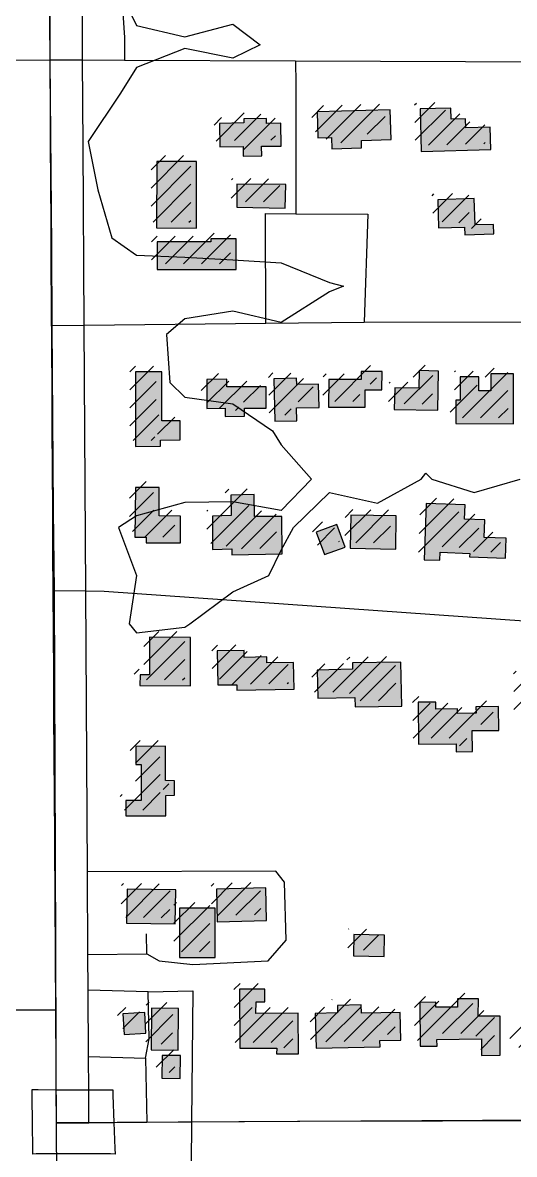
# Model space of a CAD drawing. Extents: x 6438959 to 7279357, y 1424492 to 2039161.
# Drawn here: x 6785293 to 6785905, y 1740423 to 1741830 of the extents above; entities that cross this region are included whole.
import ezdxf

# ---------------------------------------------------------------- set-up
doc = ezdxf.new("R2010")
doc.units = 21
for name, color, linetype in [('BUILDINGS', 9, 'Continuous'), ('CL_LOCAL', 4, 'Continuous'), ('CL_MAJOR', 2, 'Continuous'), ('CL_TRAIL', 6, 'Continuous'), ('CONTOUR_MAJOR', 92, 'Continuous'), ('PLSS_QQ', 8, 'Continuous'), ('PLSS_QQ_3D', 7, 'Continuous'), ('PLSS_SECTION', 7, 'Continuous'), ('PLSS_SECTION_3D', 7, 'Continuous'), ('PLSS_TWP', 7, 'Continuous'), ('PLSS_TWP_3D', 7, 'Continuous')]:
    doc.layers.add(name, color=color, linetype=linetype)

msp = doc.modelspace()

# ---------------------------------------------------------------- hatches: boundary and pattern name
at = {"layer": 'BUILDINGS_HATCH'}
for points in [[(6785659.6, 1741719.6), (6785660.4, 1741687.2), (6785677.4, 1741687.7), (6785677.8, 1741673.5), (6785715, 1741674.6), (6785714.9, 1741684), (6785751.8, 1741685), (6785750.6, 1741722.2)], [(6785875.8, 1741672.6), (6785875, 1741700.3), (6785844.6, 1741699.6), (6785844.2, 1741710.9), (6785826.3, 1741710.4), (6785825.9, 1741724.2), (6785787.8, 1741723.2), (6785788.9, 1741670.4)], [(6785614.8, 1741677), (6785614.3, 1741705.4), (6785596.7, 1741704.9), (6785596.7, 1741711.1), (6785568.3, 1741710.9), (6785568.3, 1741705.8), (6785538.1, 1741705.1), (6785538.7, 1741676), (6785567.4, 1741676.6), (6785567.5, 1741664.6), (6785590.6, 1741664.8), (6785590.5, 1741676.8)], [(6785509.3, 1741574.9), (6785509.5, 1741657.9), (6785460, 1741657.9), (6785459.8, 1741575.2)], [(6785559.5, 1741600.8), (6785619.8, 1741599.9), (6785620.5, 1741629), (6785559.8, 1741629.6)], [(6785855.2, 1741611.6), (6785809.6, 1741610.1), (6785810.7, 1741575.2), (6785842.9, 1741576.2), (6785843.3, 1741566.7), (6785879.3, 1741567.7), (6785878.9, 1741579.4), (6785856.1, 1741578.8)], [(6785558.9, 1741561.5), (6785527.3, 1741561.6), (6785527.3, 1741558), (6785460.5, 1741557.8), (6785460.5, 1741523.5), (6785558.7, 1741523.3)], [(6785810.7, 1741397.1), (6785786.4, 1741397.7), (6785786, 1741375.8), (6785756.1, 1741376.3), (6785755.5, 1741349.4), (6785809.7, 1741348.3)], [(6785466.5, 1741335.3), (6785466.3, 1741396.1), (6785433.4, 1741396.2), (6785433.6, 1741303.4), (6785464.7, 1741303.6), (6785464.6, 1741311.3), (6785489.2, 1741311.5), (6785489.3, 1741335.2)], [(6785522.3, 1741350.7), (6785545.1, 1741350.9), (6785545.2, 1741340.7), (6785569.2, 1741340.9), (6785569.1, 1741351.1), (6785596.1, 1741351), (6785596.2, 1741377.5), (6785547.2, 1741377.5), (6785547.2, 1741387), (6785522.3, 1741386.8)], [(6785634.2, 1741380.4), (6785633.9, 1741388.1), (6785605.8, 1741387.5), (6785606.8, 1741334.7), (6785634.3, 1741335.3), (6785633.9, 1741351.3), (6785662.3, 1741351.9), (6785661.5, 1741381)], [(6785719.4, 1741352), (6785719.5, 1741373.8), (6785740.3, 1741373.6), (6785740.4, 1741396.6), (6785714.6, 1741396.7), (6785714.4, 1741386.5), (6785674, 1741386.6), (6785673.7, 1741352.3)], [(6785837.4, 1741390.1), (6785837.4, 1741360.9), (6785832.1, 1741360.9), (6785832.1, 1741331.8), (6785904.1, 1741331.6), (6785903.9, 1741393.5), (6785875.8, 1741393.7), (6785875.7, 1741372.5), (6785860.7, 1741372.4), (6785860.9, 1741389.9)], [(6785489.4, 1741183.3), (6785489.7, 1741216.8), (6785463, 1741217), (6785463, 1741252.3), (6785433.4, 1741252.4), (6785432.8, 1741190.5), (6785446.8, 1741190.6), (6785446.9, 1741183.3)], [(6785615.6, 1741216.4), (6785581.7, 1741216.1), (6785581.4, 1741243.4), (6785552.2, 1741242.8), (6785552.7, 1741217.3), (6785529.2, 1741216.8), (6785529.6, 1741175.3), (6785553.3, 1741175.8), (6785553.3, 1741168.6), (6785616.3, 1741169.8)], [(6785792.7, 1741162.5), (6785812.3, 1741161.9), (6785812.6, 1741171.8), (6785849.5, 1741170.2), (6785849.2, 1741165.9), (6785894.1, 1741164.4), (6785895, 1741189.2), (6785867.5, 1741190.1), (6785868.2, 1741211.9), (6785843, 1741212.8), (6785843.7, 1741230.6), (6785795.1, 1741232.4)], [(6785701.5, 1741217.8), (6785700.9, 1741176.7), (6785757.5, 1741175.7), (6785758, 1741217.2)], [(6785658.3, 1741196.7), (6785668.8, 1741168.8), (6785694.5, 1741178.1), (6785684, 1741206.4)], [(6785439, 1741005.9), (6785502, 1741005.7), (6785502, 1741065.8), (6785451.1, 1741066.1), (6785450.9, 1741019.2), (6785439.2, 1741019.1)], [(6785559.7, 1741000), (6785630.9, 1741001.3), (6785630.3, 1741034.8), (6785596.9, 1741034.2), (6785596.9, 1741041.5), (6785569, 1741040.9), (6785568.7, 1741049.6), (6785535.3, 1741049), (6785536.2, 1741006.7), (6785559.6, 1741006.9)], [(6785763.9, 1741035.2), (6785703.5, 1741034), (6785703.6, 1741026.3), (6785659.7, 1741025.2), (6785660.3, 1740990.3), (6785706.5, 1740991), (6785706.9, 1740979.4), (6785764.9, 1740980.2)], [(6785785.8, 1740933), (6785832.4, 1740933.4), (6785832.5, 1740923.6), (6785853, 1740923.8), (6785852.7, 1740950), (6785885.6, 1740950.2), (6785885.3, 1740979.7), (6785857.2, 1740979.5), (6785857.3, 1740971.5), (6785834.4, 1740971.3), (6785834.4, 1740976.8), (6785807.1, 1740976.5), (6785807.1, 1740985.3), (6785785.4, 1740985.1)], [(6785471, 1740887.9), (6785470.9, 1740930.5), (6785434, 1740930.2), (6785433.9, 1740907.6), (6785440.7, 1740907.6), (6785440.7, 1740862.9), (6785421.7, 1740863.1), (6785421.5, 1740843.8), (6785471.3, 1740843.8), (6785471.4, 1740869.3), (6785482, 1740869.4), (6785482.1, 1740887.6)], [(6785483, 1740709.5), (6785483.8, 1740751.8), (6785423.2, 1740752.8), (6785422.6, 1740710.5)], [(6785595.7, 1740754.2), (6785534.5, 1740752.6), (6785535.4, 1740712.2), (6785596.6, 1740713.8)], [(6785488.3, 1740667.7), (6785532.8, 1740667.7), (6785532.9, 1740728.9), (6785488.4, 1740728.9)], [(6785742.9, 1740669.1), (6785743.5, 1740695.3), (6785705.4, 1740696.1), (6785704.8, 1740669.8)], [(6785636.2, 1740598.3), (6785583.5, 1740598.2), (6785583.7, 1740612.4), (6785594.5, 1740612.5), (6785594.7, 1740628.2), (6785563, 1740628.3), (6785563.3, 1740554.7), (6785609.3, 1740554.7), (6785609.1, 1740547.8), (6785636.3, 1740548)], [(6785763.1, 1740599.3), (6785714.7, 1740598.6), (6785714.6, 1740608.8), (6785684.8, 1740608.1), (6785684.8, 1740598.7), (6785657.3, 1740598.1), (6785658.2, 1740555.1), (6785737.9, 1740556.5), (6785737.8, 1740564.5), (6785763.9, 1740564.7)], [(6785787.6, 1740611.9), (6785787.7, 1740557.3), (6785808.8, 1740557.5), (6785808.7, 1740565.8), (6785864.1, 1740566.3), (6785864.3, 1740545.9), (6785887.4, 1740546.1), (6785887.3, 1740594.9), (6785860, 1740594.7), (6785860.2, 1740616.1), (6785834.1, 1740616.3), (6785834.2, 1740606.1), (6785807.5, 1740605.9), (6785807.5, 1740612.1)], [(6785417.7, 1740597.6), (6785419.4, 1740571.8), (6785446.6, 1740573.4), (6785445.2, 1740599.3)], [(6785486.6, 1740552.6), (6785487.1, 1740604.3), (6785453.7, 1740604.8), (6785453.2, 1740552.7)], [(6785489.6, 1740545.7), (6785466.7, 1740545.9), (6785466.4, 1740517.5), (6785489.2, 1740517.3)]]:
    msp.add_hatch(color=251, dxfattribs=at).paths.add_polyline_path(points)
at = {"layer": 'BUILDINGS_SHADOW'}
h = msp.add_hatch(dxfattribs=at)
h.set_pattern_fill('ANSI31', scale=5)
h.paths.add_polyline_path([(6785652.6, 1741726.8), (6785653.5, 1741694.4), (6785670.5, 1741694.9), (6785670.9, 1741680.7), (6785708.1, 1741681.7), (6785708, 1741691.2), (6785744.9, 1741692.2), (6785743.7, 1741729.4)])
h = msp.add_hatch(dxfattribs=at)
h.set_pattern_fill('ANSI31', scale=5)
h.paths.add_polyline_path([(6785868.9, 1741679.8), (6785868.1, 1741707.5), (6785837.6, 1741706.8), (6785837.2, 1741718.1), (6785819.4, 1741717.6), (6785819, 1741731.4), (6785780.9, 1741730.4), (6785781.9, 1741677.6)])
h = msp.add_hatch(dxfattribs=at)
h.set_pattern_fill('ANSI31', scale=5)
h.paths.add_polyline_path([(6785607.9, 1741684.2), (6785607.3, 1741712.6), (6785589.8, 1741712.1), (6785589.7, 1741718.3), (6785561.3, 1741718.1), (6785561.3, 1741713), (6785531.2, 1741712.3), (6785531.7, 1741683.2), (6785560.4, 1741683.8), (6785560.5, 1741671.8), (6785583.7, 1741672), (6785583.6, 1741684)])
h = msp.add_hatch(dxfattribs=at)
h.set_pattern_fill('ANSI31', scale=5)
h.paths.add_polyline_path([(6785502.4, 1741582.1), (6785502.6, 1741665.1), (6785453.1, 1741665.1), (6785452.9, 1741582.4)])
h = msp.add_hatch(dxfattribs=at)
h.set_pattern_fill('ANSI31', scale=5)
h.paths.add_polyline_path([(6785552.5, 1741608), (6785612.9, 1741607.1), (6785613.5, 1741636.2), (6785552.9, 1741636.8)])
h = msp.add_hatch(dxfattribs=at)
h.set_pattern_fill('ANSI31', scale=5)
h.paths.add_polyline_path([(6785848.3, 1741618.8), (6785802.6, 1741617.3), (6785803.8, 1741582.4), (6785836, 1741583.4), (6785836.4, 1741573.9), (6785872.4, 1741574.9), (6785872, 1741586.6), (6785849.2, 1741586)])
h = msp.add_hatch(dxfattribs=at)
h.set_pattern_fill('ANSI31', scale=5)
h.paths.add_polyline_path([(6785552, 1741568.7), (6785520.3, 1741568.8), (6785520.4, 1741565.1), (6785453.6, 1741565), (6785453.6, 1741530.7), (6785551.7, 1741530.4)])
h = msp.add_hatch(dxfattribs=at)
h.set_pattern_fill('ANSI31', scale=5)
h.paths.add_polyline_path([(6785459.5, 1741342.5), (6785459.3, 1741403.3), (6785426.5, 1741403.4), (6785426.7, 1741310.6), (6785457.7, 1741310.8), (6785457.7, 1741318.5), (6785482.3, 1741318.7), (6785482.4, 1741342.4)])
h = msp.add_hatch(dxfattribs=at)
h.set_pattern_fill('ANSI31', scale=5)
h.paths.add_polyline_path([(6785712.5, 1741359.2), (6785712.6, 1741381), (6785733.4, 1741380.8), (6785733.5, 1741403.8), (6785707.7, 1741403.9), (6785707.5, 1741393.7), (6785667.1, 1741393.8), (6785666.8, 1741359.5)])
h = msp.add_hatch(dxfattribs=at)
h.set_pattern_fill('ANSI31', scale=5)
h.paths.add_polyline_path([(6785803.8, 1741404.3), (6785779.5, 1741404.9), (6785779, 1741383), (6785749.2, 1741383.5), (6785748.5, 1741356.5), (6785802.7, 1741355.5)])
h = msp.add_hatch(dxfattribs=at)
h.set_pattern_fill('ANSI31', scale=5)
h.paths.add_polyline_path([(6785830.5, 1741397.3), (6785830.4, 1741368.1), (6785825.2, 1741368.1), (6785825.1, 1741339), (6785897.2, 1741338.8), (6785897, 1741400.7), (6785868.8, 1741400.9), (6785868.7, 1741379.7), (6785853.8, 1741379.6), (6785853.9, 1741397.1)])
h = msp.add_hatch(dxfattribs=at)
h.set_pattern_fill('ANSI31', scale=5)
h.paths.add_polyline_path([(6785515.3, 1741357.9), (6785538.2, 1741358.1), (6785538.3, 1741347.9), (6785562.3, 1741348.1), (6785562.2, 1741358.3), (6785589.1, 1741358.2), (6785589.2, 1741384.7), (6785540.3, 1741384.7), (6785540.2, 1741394.2), (6785515.3, 1741394)])
h = msp.add_hatch(dxfattribs=at)
h.set_pattern_fill('ANSI31', scale=5)
h.paths.add_polyline_path([(6785627.3, 1741387.6), (6785626.9, 1741395.2), (6785598.8, 1741394.7), (6785599.8, 1741341.9), (6785627.4, 1741342.5), (6785626.9, 1741358.5), (6785655.3, 1741359.1), (6785654.5, 1741388.2)])
h = msp.add_hatch(dxfattribs=at)
h.set_pattern_fill('ANSI31', scale=5)
h.paths.add_polyline_path([(6785482.4, 1741190.5), (6785482.7, 1741224), (6785456.1, 1741224.2), (6785456.1, 1741259.5), (6785426.5, 1741259.6), (6785425.8, 1741197.7), (6785439.9, 1741197.8), (6785440, 1741190.5)])
h = msp.add_hatch(dxfattribs=at)
h.set_pattern_fill('ANSI31', scale=5)
h.paths.add_polyline_path([(6785608.7, 1741223.6), (6785574.7, 1741223.3), (6785574.5, 1741250.6), (6785545.2, 1741250), (6785545.7, 1741224.5), (6785522.3, 1741224), (6785522.6, 1741182.5), (6785546.3, 1741183), (6785546.4, 1741175.7), (6785609.4, 1741177)])
h = msp.add_hatch(dxfattribs=at)
h.set_pattern_fill('ANSI31', scale=5)
h.paths.add_polyline_path([(6785785.8, 1741169.7), (6785805.4, 1741169.1), (6785805.6, 1741179), (6785842.5, 1741177.4), (6785842.3, 1741173.1), (6785887.1, 1741171.6), (6785888.1, 1741196.4), (6785860.5, 1741197.3), (6785861.2, 1741219.1), (6785836, 1741220), (6785836.8, 1741237.8), (6785788.1, 1741239.6)])
h = msp.add_hatch(dxfattribs=at)
h.set_pattern_fill('ANSI31', scale=5)
h.paths.add_polyline_path([(6785694.5, 1741225), (6785694, 1741183.9), (6785750.5, 1741182.9), (6785751.1, 1741224.4)])
h = msp.add_hatch(dxfattribs=at)
h.set_pattern_fill('ANSI31', scale=5)
h.paths.add_polyline_path([(6785651.3, 1741203.9), (6785661.8, 1741176), (6785687.5, 1741185.3), (6785677, 1741213.6)])
h = msp.add_hatch(dxfattribs=at)
h.set_pattern_fill('ANSI31', scale=5)
h.paths.add_polyline_path([(6785432, 1741013.1), (6785495, 1741012.9), (6785495.1, 1741073), (6785444.1, 1741073.3), (6785443.9, 1741026.3), (6785432.2, 1741026.3)])
h = msp.add_hatch(dxfattribs=at)
h.set_pattern_fill('ANSI31', scale=5)
h.paths.add_polyline_path([(6785552.8, 1741007.2), (6785623.9, 1741008.5), (6785623.4, 1741042), (6785590, 1741041.4), (6785589.9, 1741048.7), (6785562.1, 1741048.1), (6785561.7, 1741056.8), (6785528.3, 1741056.2), (6785529.3, 1741013.9), (6785552.7, 1741014.1)])
h = msp.add_hatch(dxfattribs=at)
h.set_pattern_fill('ANSI31', scale=5)
h.paths.add_polyline_path([(6785756.9, 1741042.4), (6785696.6, 1741041.2), (6785696.7, 1741033.5), (6785652.7, 1741032.4), (6785653.3, 1740997.5), (6785699.6, 1740998.2), (6785700, 1740986.6), (6785758, 1740987.4)])
h = msp.add_hatch(dxfattribs=at)
h.set_pattern_fill('ANSI31', scale=5)
h.paths.add_polyline_path([(6785903.8, 1741023.9), (6785904.5, 1740975.1), (6785922.7, 1740975.3), (6785922.8, 1740967.3), (6785976.1, 1740967.7), (6785975.9, 1740987.4), (6786004.9, 1740988), (6786004.3, 1741025.5)])
h = msp.add_hatch(dxfattribs=at)
h.set_pattern_fill('ANSI31', scale=5)
h.paths.add_polyline_path([(6785778.9, 1740940.2), (6785825.4, 1740940.6), (6785825.5, 1740930.8), (6785846, 1740931), (6785845.8, 1740957.2), (6785878.6, 1740957.4), (6785878.4, 1740986.9), (6785850.2, 1740986.7), (6785850.3, 1740978.7), (6785827.5, 1740978.5), (6785827.4, 1740984), (6785800.2, 1740983.7), (6785800.1, 1740992.5), (6785778.4, 1740992.3)])
h = msp.add_hatch(dxfattribs=at)
h.set_pattern_fill('ANSI31', scale=5)
h.paths.add_polyline_path([(6785464, 1740895.1), (6785464, 1740937.7), (6785427.1, 1740937.4), (6785427, 1740914.8), (6785433.7, 1740914.8), (6785433.8, 1740870.1), (6785414.7, 1740870.3), (6785414.6, 1740851), (6785464.4, 1740851), (6785464.5, 1740876.5), (6785475, 1740876.6), (6785475.2, 1740894.8)])
h = msp.add_hatch(dxfattribs=at)
h.set_pattern_fill('ANSI31', scale=5)
h.paths.add_polyline_path([(6785476, 1740716.7), (6785476.9, 1740759), (6785416.2, 1740759.9), (6785415.7, 1740717.7)])
h = msp.add_hatch(dxfattribs=at)
h.set_pattern_fill('ANSI31', scale=5)
h.paths.add_polyline_path([(6785588.7, 1740761.4), (6785527.5, 1740759.8), (6785528.5, 1740719.4), (6785589.7, 1740720.9)])
h = msp.add_hatch(dxfattribs=at)
h.set_pattern_fill('ANSI31', scale=5)
h.paths.add_polyline_path([(6785481.4, 1740674.9), (6785525.9, 1740674.9), (6785526, 1740736.1), (6785481.5, 1740736.1)])
h = msp.add_hatch(dxfattribs=at)
h.set_pattern_fill('ANSI31', scale=5)
h.paths.add_polyline_path([(6785735.9, 1740676.3), (6785736.6, 1740702.5), (6785698.5, 1740703.3), (6785697.8, 1740677)])
h = msp.add_hatch(dxfattribs=at)
h.set_pattern_fill('ANSI31', scale=5)
h.paths.add_polyline_path([(6785912.7, 1740553.5), (6786010.5, 1740555.8), (6786024.4, 1740569), (6786024, 1740583.6), (6786017.8, 1740590.1), (6786011.9, 1740601.3), (6786010.9, 1740644.6), (6786020.4, 1740635.3), (6786058.8, 1740635.9), (6786058.2, 1740664.3), (6786020.2, 1740663.3), (6786013.7, 1740660.3), (6786011.4, 1740664.7), (6785972.4, 1740704.4), (6785950.9, 1740683.5), (6785954.4, 1740676.6), (6785966.5, 1740664.3), (6785982, 1740634.9), (6785978.3, 1740592.7), (6785962.4, 1740592.2), (6785957.7, 1740601.2), (6785922, 1740600.2), (6785922.3, 1740588.9), (6785911.8, 1740588.9), (6785899, 1740576.4), (6785899.1, 1740567.3)])
h = msp.add_hatch(dxfattribs=at)
h.set_pattern_fill('ANSI31', scale=5)
h.paths.add_polyline_path([(6785629.3, 1740605.5), (6785576.5, 1740605.4), (6785576.7, 1740619.6), (6785587.6, 1740619.7), (6785587.7, 1740635.4), (6785556.1, 1740635.5), (6785556.4, 1740561.9), (6785602.4, 1740561.9), (6785602.2, 1740555), (6785629.4, 1740555.2)])
h = msp.add_hatch(dxfattribs=at)
h.set_pattern_fill('ANSI31', scale=5)
h.paths.add_polyline_path([(6785780.6, 1740619.1), (6785780.8, 1740564.5), (6785801.9, 1740564.7), (6785801.8, 1740573), (6785857.1, 1740573.5), (6785857.3, 1740553.1), (6785880.5, 1740553.3), (6785880.3, 1740602.1), (6785853.1, 1740601.8), (6785853.2, 1740623.3), (6785827.1, 1740623.5), (6785827.2, 1740613.3), (6785800.6, 1740613.1), (6785800.5, 1740619.3)])
h = msp.add_hatch(dxfattribs=at)
h.set_pattern_fill('ANSI31', scale=5)
h.paths.add_polyline_path([(6785479.7, 1740559.8), (6785480.1, 1740611.5), (6785446.7, 1740612), (6785446.3, 1740559.9)])
h = msp.add_hatch(dxfattribs=at)
h.set_pattern_fill('ANSI31', scale=5)
h.paths.add_polyline_path([(6785756.1, 1740606.5), (6785707.8, 1740605.8), (6785707.7, 1740616), (6785677.8, 1740615.3), (6785677.9, 1740605.9), (6785650.4, 1740605.3), (6785651.3, 1740562.3), (6785731, 1740563.7), (6785730.9, 1740571.7), (6785757, 1740571.9)])
h = msp.add_hatch(dxfattribs=at)
h.set_pattern_fill('ANSI31', scale=5)
h.paths.add_polyline_path([(6785410.8, 1740604.8), (6785412.4, 1740578.9), (6785439.7, 1740580.6), (6785438.3, 1740606.5)])
h = msp.add_hatch(dxfattribs=at)
h.set_pattern_fill('ANSI31', scale=5)
h.paths.add_polyline_path([(6785482.7, 1740552.9), (6785459.8, 1740553.1), (6785459.4, 1740524.7), (6785482.3, 1740524.5)])

# ---------------------------------------------------------------- linework, layer by layer
at = {"layer": 'BUILDINGS'}
for points in [[(6785659.6, 1741719.6), (6785660.4, 1741687.2), (6785677.4, 1741687.7), (6785677.8, 1741673.5), (6785715, 1741674.6), (6785714.9, 1741684), (6785751.8, 1741685), (6785750.6, 1741722.2), (6785659.6, 1741719.6)], [(6785875.8, 1741672.6), (6785875, 1741700.3), (6785844.6, 1741699.6), (6785844.2, 1741710.9), (6785826.3, 1741710.4), (6785825.9, 1741724.2), (6785787.8, 1741723.2), (6785788.9, 1741670.4), (6785875.8, 1741672.6)], [(6785614.8, 1741677), (6785614.3, 1741705.4), (6785596.7, 1741704.9), (6785596.7, 1741711.1), (6785568.3, 1741710.9), (6785568.3, 1741705.8), (6785538.1, 1741705.1), (6785538.7, 1741676), (6785567.4, 1741676.6), (6785567.5, 1741664.6), (6785590.6, 1741664.8), (6785590.5, 1741676.8), (6785614.8, 1741677)], [(6785509.3, 1741574.9), (6785509.5, 1741657.9), (6785460, 1741657.9), (6785459.8, 1741575.2), (6785509.3, 1741574.9)], [(6785559.5, 1741600.8), (6785619.8, 1741599.9), (6785620.5, 1741629), (6785559.8, 1741629.6), (6785559.5, 1741600.8)], [(6785855.2, 1741611.6), (6785809.6, 1741610.1), (6785810.7, 1741575.2), (6785842.9, 1741576.2), (6785843.3, 1741566.7), (6785879.3, 1741567.7), (6785878.9, 1741579.4), (6785856.1, 1741578.8), (6785855.2, 1741611.6)], [(6785558.9, 1741561.5), (6785527.3, 1741561.6), (6785527.3, 1741558), (6785460.5, 1741557.8), (6785460.5, 1741523.5), (6785558.7, 1741523.3), (6785558.9, 1741561.5)], [(6785810.7, 1741397.1), (6785786.4, 1741397.7), (6785786, 1741375.8), (6785756.1, 1741376.3), (6785755.5, 1741349.4), (6785809.7, 1741348.3), (6785810.7, 1741397.1)], [(6785466.5, 1741335.3), (6785466.3, 1741396.1), (6785433.4, 1741396.2), (6785433.6, 1741303.4), (6785464.7, 1741303.6), (6785464.6, 1741311.3), (6785489.2, 1741311.5), (6785489.3, 1741335.2), (6785466.5, 1741335.3)], [(6785522.3, 1741350.7), (6785545.1, 1741350.9), (6785545.2, 1741340.7), (6785569.2, 1741340.9), (6785569.1, 1741351.1), (6785596.1, 1741351), (6785596.2, 1741377.5), (6785547.2, 1741377.5), (6785547.2, 1741387), (6785522.3, 1741386.8), (6785522.3, 1741350.7)], [(6785634.2, 1741380.4), (6785633.9, 1741388.1), (6785605.8, 1741387.5), (6785606.8, 1741334.7), (6785634.3, 1741335.3), (6785633.9, 1741351.3), (6785662.3, 1741351.9), (6785661.5, 1741381), (6785634.2, 1741380.4)], [(6785719.4, 1741352), (6785719.5, 1741373.8), (6785740.3, 1741373.6), (6785740.4, 1741396.6), (6785714.6, 1741396.7), (6785714.4, 1741386.5), (6785674, 1741386.6), (6785673.7, 1741352.3), (6785719.4, 1741352)], [(6785837.4, 1741390.1), (6785837.4, 1741360.9), (6785832.1, 1741360.9), (6785832.1, 1741331.8), (6785904.1, 1741331.6), (6785903.9, 1741393.5), (6785875.8, 1741393.7), (6785875.7, 1741372.5), (6785860.7, 1741372.4), (6785860.9, 1741389.9), (6785837.4, 1741390.1)], [(6785489.4, 1741183.3), (6785489.7, 1741216.8), (6785463, 1741217), (6785463, 1741252.3), (6785433.4, 1741252.4), (6785432.8, 1741190.5), (6785446.8, 1741190.6), (6785446.9, 1741183.3), (6785489.4, 1741183.3)], [(6785615.6, 1741216.4), (6785581.7, 1741216.1), (6785581.4, 1741243.4), (6785552.2, 1741242.8), (6785552.7, 1741217.3), (6785529.2, 1741216.8), (6785529.6, 1741175.3), (6785553.3, 1741175.8), (6785553.3, 1741168.6), (6785616.3, 1741169.8), (6785615.6, 1741216.4)], [(6785792.7, 1741162.5), (6785812.3, 1741161.9), (6785812.6, 1741171.8), (6785849.5, 1741170.2), (6785849.2, 1741165.9), (6785894.1, 1741164.4), (6785895, 1741189.2), (6785867.5, 1741190.1), (6785868.2, 1741211.9), (6785843, 1741212.8), (6785843.7, 1741230.6), (6785795.1, 1741232.4), (6785792.7, 1741162.5)], [(6785701.5, 1741217.8), (6785700.9, 1741176.7), (6785757.5, 1741175.7), (6785758, 1741217.2), (6785701.5, 1741217.8)], [(6785658.3, 1741196.7), (6785668.8, 1741168.8), (6785694.5, 1741178.1), (6785684, 1741206.4), (6785658.3, 1741196.7)], [(6785439, 1741005.9), (6785502, 1741005.7), (6785502, 1741065.8), (6785451.1, 1741066.1), (6785450.9, 1741019.2), (6785439.2, 1741019.1), (6785439, 1741005.9)], [(6785559.7, 1741000), (6785630.9, 1741001.3), (6785630.3, 1741034.8), (6785596.9, 1741034.2), (6785596.9, 1741041.5), (6785569, 1741040.9), (6785568.7, 1741049.6), (6785535.3, 1741049), (6785536.2, 1741006.7), (6785559.6, 1741006.9), (6785559.7, 1741000)], [(6785763.9, 1741035.2), (6785703.5, 1741034), (6785703.6, 1741026.3), (6785659.7, 1741025.2), (6785660.3, 1740990.3), (6785706.5, 1740991), (6785706.9, 1740979.4), (6785764.9, 1740980.2), (6785763.9, 1741035.2)], [(6785785.8, 1740933), (6785832.4, 1740933.4), (6785832.5, 1740923.6), (6785853, 1740923.8), (6785852.7, 1740950), (6785885.6, 1740950.2), (6785885.3, 1740979.7), (6785857.2, 1740979.5), (6785857.3, 1740971.5), (6785834.4, 1740971.3), (6785834.4, 1740976.8), (6785807.1, 1740976.5), (6785807.1, 1740985.3), (6785785.4, 1740985.1), (6785785.8, 1740933)], [(6785471, 1740887.9), (6785470.9, 1740930.5), (6785434, 1740930.2), (6785433.9, 1740907.6), (6785440.7, 1740907.6), (6785440.7, 1740862.9), (6785421.7, 1740863.1), (6785421.5, 1740843.8), (6785471.3, 1740843.8), (6785471.4, 1740869.3), (6785482, 1740869.4), (6785482.1, 1740887.6), (6785471, 1740887.9)], [(6785483, 1740709.5), (6785483.8, 1740751.8), (6785423.2, 1740752.8), (6785422.6, 1740710.5), (6785483, 1740709.5)], [(6785595.7, 1740754.2), (6785534.5, 1740752.6), (6785535.4, 1740712.2), (6785596.6, 1740713.8), (6785595.7, 1740754.2)], [(6785488.3, 1740667.7), (6785532.8, 1740667.7), (6785532.9, 1740728.9), (6785488.4, 1740728.9), (6785488.3, 1740667.7)], [(6785742.9, 1740669.1), (6785743.5, 1740695.3), (6785705.4, 1740696.1), (6785704.8, 1740669.8), (6785742.9, 1740669.1)], [(6785636.2, 1740598.3), (6785583.5, 1740598.2), (6785583.7, 1740612.4), (6785594.5, 1740612.5), (6785594.7, 1740628.2), (6785563, 1740628.3), (6785563.3, 1740554.7), (6785609.3, 1740554.7), (6785609.1, 1740547.8), (6785636.3, 1740548), (6785636.2, 1740598.3)], [(6785763.1, 1740599.3), (6785714.7, 1740598.6), (6785714.6, 1740608.8), (6785684.8, 1740608.1), (6785684.8, 1740598.7), (6785657.3, 1740598.1), (6785658.2, 1740555.1), (6785737.9, 1740556.5), (6785737.8, 1740564.5), (6785763.9, 1740564.7), (6785763.1, 1740599.3)], [(6785787.6, 1740611.9), (6785787.7, 1740557.3), (6785808.8, 1740557.5), (6785808.7, 1740565.8), (6785864.1, 1740566.3), (6785864.3, 1740545.9), (6785887.4, 1740546.1), (6785887.3, 1740594.9), (6785860, 1740594.7), (6785860.2, 1740616.1), (6785834.1, 1740616.3), (6785834.2, 1740606.1), (6785807.5, 1740605.9), (6785807.5, 1740612.1), (6785787.6, 1740611.9)], [(6785417.7, 1740597.6), (6785419.4, 1740571.8), (6785446.6, 1740573.4), (6785445.2, 1740599.3), (6785417.7, 1740597.6)], [(6785486.6, 1740552.6), (6785487.1, 1740604.3), (6785453.7, 1740604.8), (6785453.2, 1740552.7), (6785486.6, 1740552.6)], [(6785489.6, 1740545.7), (6785466.7, 1740545.9), (6785466.4, 1740517.5), (6785489.2, 1740517.3), (6785489.6, 1740545.7)]]:
    msp.add_lwpolyline(points, close=True, dxfattribs=at)
at = {"layer": 'CL_LOCAL'}
for points in [[(6785413.9, 1742808.6), (6785414.4, 1742552.8), (6785414.9, 1742298.3), (6785415.5, 1742043.4), (6785415.8, 1741872.8), (6785419.8, 1741812.2), (6785420.1, 1741783.9)], [(6781771.3, 1741757.6), (6781799.1, 1741770.9), (6781830, 1741776.5), (6782033.6, 1741775.3), (6782697, 1741778.9), (6783359.9, 1741778), (6784022.4, 1741778.6), (6784384.4, 1741781.4), (6784766.8, 1741781.8), (6785040, 1741783.3), (6785327.2, 1741784.3), (6785367.8, 1741784.1), (6785420.1, 1741783.9), (6785632.7, 1741783.1), (6786689.7, 1741778.9)], [(6785632.7, 1741783.1), (6785633, 1741754.1), (6785633.1, 1741592.8)], [(6785595.6, 1741456.6), (6785595.4, 1741593), (6785633.1, 1741592.8), (6785722.7, 1741592.4), (6785718, 1741458)], [(6785329.6, 1741453.8), (6785369.7, 1741454.3)], [(6785369.7, 1741454.3), (6785595.6, 1741456.6), (6785718, 1741458), (6786161.6, 1741458.7), (6786395, 1741437.6), (6786692.3, 1741435.2)], [(6785332.3, 1741124.2), (6785372, 1741123.9)], [(6785372, 1741123.9), (6785394.5, 1741123.4), (6785993.5, 1741080.9), (6786038.4, 1741078.5), (6786695, 1741079.8)], [(6785447.6, 1740672.1), (6785463.1, 1740663.7), (6785504.8, 1740659.1), (6785598.8, 1740663.7), (6785620.9, 1740689.3), (6785619.1, 1740761.3), (6785608.4, 1740775.1), (6785373.9, 1740774.1)], [(6785374.4, 1740671.3), (6785447.6, 1740672.1), (6785447.4, 1740697.3)], [(6785445.9, 1740542.5), (6785450.5, 1740566.7), (6785449.4, 1740625), (6785374.8, 1740627.2)], [(6785449.4, 1740625), (6785504.8, 1740626.1), (6785503.1, 1740463.2)], [(6785334.3, 1740602.3), (6785300.5, 1740602.2), (6785273.5, 1740602.2), (6785273.6, 1740528.7), (6785177.7, 1740528.6), (6785177.8, 1740493.2), (6785177.8, 1740460.7)], [(6785375.2, 1740544.6), (6785445.9, 1740542.5), (6785447.5, 1740462.8)], [(6785503.1, 1740463.2), (6785502.1, 1740306.2), (6785403.3, 1740305.6), (6785375.8, 1740305.4)]]:
    msp.add_lwpolyline(points, dxfattribs=at)
at = {"layer": 'CL_MAJOR'}
for points in [[(6785367.8, 1741784.1), (6785365.6, 1742337.3)], [(6785327, 1741892.8), (6785327.2, 1741784.3)], [(6785327.2, 1741784.3), (6785328.9, 1741552.1)], [(6785368.5, 1741677.1), (6785367.8, 1741784.1)], [(6785369.7, 1741454.3), (6785368.5, 1741677.1)], [(6785328.9, 1741552.1), (6785329.6, 1741453.8)], [(6785329.6, 1741453.8), (6785331.2, 1741223.6)], [(6785372, 1741123.9), (6785369.7, 1741454.3)], [(6785331.2, 1741223.6), (6785332.3, 1741124.2)], [(6785332.3, 1741124.2), (6785334, 1740681.3)], [(6785375.4, 1740462.2), (6785375.4, 1740503), (6785375.2, 1740544.6), (6785374.8, 1740627.2), (6785374.4, 1740671.3), (6785373.9, 1740774.1), (6785372, 1741123.9)], [(6785334, 1740681.3), (6785334.1, 1740634.1), (6785334.3, 1740602.3), (6785334.6, 1740503.2), (6785334.7, 1740461.8)], [(6785334.7, 1740461.8), (6785375.4, 1740462.2)], [(6785375.4, 1740462.2), (6785406.7, 1740462.4), (6785447.5, 1740462.8), (6785503.1, 1740463.2), (6785635.3, 1740464.2)], [(6785635.3, 1740464.2), (6785996.6, 1740465), (6786594.1, 1740466.3)]]:
    msp.add_lwpolyline(points, dxfattribs=at)
at = {"layer": 'CL_TRAIL'}
for points in [[(6785305.1, 1740494.5), (6785305.1, 1740503.4), (6785312.4, 1740503.3)], [(6785312.4, 1740503.3), (6785334.6, 1740503.2), (6785375.4, 1740503), (6785395.9, 1740503)], [(6785395.9, 1740503), (6785405.5, 1740503.2), (6785405.5, 1740496.6)], [(6785405.5, 1740496.6), (6785406.7, 1740462.4), (6785407.8, 1740429.9)], [(6785305.8, 1740428.5), (6785305.5, 1740461.6), (6785305.1, 1740494.5)], [(6785310.1, 1740423.3), (6785306, 1740423.2), (6785305.8, 1740428.5)], [(6785407.8, 1740429.9), (6785408.1, 1740423.2), (6785402.5, 1740423.6)], [(6785402.5, 1740423.6), (6785375.4, 1740423.5), (6785334.7, 1740423.4), (6785310.1, 1740423.3)]]:
    msp.add_lwpolyline(points, dxfattribs=at)
at = {"layer": 'CONTOUR_MAJOR', "elevation": 325}
msp.add_lwpolyline([(6785417.9, 1741862.7), (6785434.9, 1741827.1), (6785494.9, 1741812.7), (6785554.9, 1741828.4), (6785588.6, 1741802.7), (6785554.9, 1741786.3), (6785494.9, 1741798.4), (6785434.9, 1741774.8), (6785414.9, 1741742.7), (6785374.9, 1741682.7), (6785374.9, 1741682.7), (6785374.9, 1741682.7), (6785386.6, 1741622.7), (6785404.3, 1741562.7), (6785434.9, 1741541.3), (6785494.9, 1741538.7), (6785554.9, 1741535.4), (6785614.9, 1741531.9), (6785674.9, 1741507.1), (6785692.5, 1741502.7), (6785674.9, 1741495.5), (6785614.9, 1741457.7), (6785554.9, 1741471.4), (6785494.9, 1741462), (6785472.2, 1741442.7), (6785476.2, 1741382.7), (6785494.9, 1741364.5), (6785554.9, 1741356.4), (6785604.1, 1741322.7), (6785614.9, 1741305.2), (6785652.7, 1741262.7), (6785614.9, 1741223.5), (6785554.9, 1741234.5), (6785494.9, 1741233.7), (6785434.9, 1741217.1), (6785412.6, 1741202.7), (6785434.9, 1741142.7), (6785425.7, 1741082.7), (6785434.9, 1741071.3), (6785494.9, 1741078.5), (6785501.4, 1741082.7), (6785554.9, 1741122.5), (6785599.5, 1741142.7), (6785614.9, 1741174.3), (6785630.3, 1741202.7), (6785674.9, 1741246), (6785734.9, 1741232.7), (6785789.1, 1741262.7), (6785794.9, 1741269.9), (6785802.4, 1741262.7), (6785854.9, 1741245.9), (6785912.2, 1741262.7)], dxfattribs=at)
at = {"layer": 'PLSS_QQ'}
msp.add_lwpolyline([(6786699.3, 1740469.9), (6786690.4, 1741787.7), (6786681.6, 1743105.3), (6785319.2, 1743103.4), (6785327, 1741782.9), (6785334.7, 1740462.4), (6786699.3, 1740469.9)], dxfattribs=at)
at = {"layer": 'PLSS_QQ_3D'}
for p, q in [((6785326.7, 1741833.7, 324.4), (6785327, 1741782.9, 324.5)), ((6785327, 1741782.9, 324.5), (6785327, 1741782.9, 324.5)), ((6785327, 1741782.9, 324.5), (6785327.3, 1741732.1, 324.7)), ((6785327.3, 1741732.1, 324.7), (6785327.5, 1741681.3, 324.8)), ((6785327.5, 1741681.3, 324.8), (6785327.8, 1741630.5, 324.9)), ((6785327.8, 1741630.5, 324.9), (6785328.1, 1741579.8, 324.9)), ((6785328.1, 1741579.8, 324.9), (6785328.4, 1741529, 324.8)), ((6785328.4, 1741529, 324.8), (6785328.7, 1741478.2, 324.7)), ((6785328.7, 1741478.2, 324.7), (6785329, 1741427.4, 324.7)), ((6785329, 1741427.4, 324.7), (6785329.3, 1741376.6, 324.6)), ((6785329.3, 1741376.6, 324.6), (6785329.6, 1741325.8, 324.5)), ((6785329.6, 1741325.8, 324.5), (6785329.9, 1741275, 324.5)), ((6785329.9, 1741275, 324.5), (6785330.2, 1741224.2, 324.5)), ((6785330.2, 1741224.2, 324.5), (6785330.5, 1741173.5, 324.4)), ((6785330.5, 1741173.5, 324.4), (6785330.8, 1741122.7, 324.2)), ((6785330.8, 1741122.7, 324.2), (6785331.1, 1741071.9, 324.2)), ((6785331.1, 1741071.9, 324.2), (6785331.4, 1741021.1, 323.9)), ((6785331.4, 1741021.1, 323.9), (6785331.7, 1740970.3, 323.5)), ((6785331.7, 1740970.3, 323.5), (6785332, 1740919.5, 323.3)), ((6785332, 1740919.5, 323.3), (6785332.3, 1740868.7, 323.1)), ((6785332.3, 1740868.7, 323.1), (6785332.6, 1740817.9, 322.9))]:
    msp.add_line(p, q, dxfattribs=at)
at = {"layer": 'PLSS_SECTION'}
msp.add_lwpolyline([(6785319.2, 1743103.4), (6785327, 1741782.9), (6785334.7, 1740462.4), (6785342.4, 1739141.9), (6785350.2, 1737821.4), (6786717.1, 1737830.4), (6788036.6, 1737839.1), (6789355.5, 1737845.8), (6790674.5, 1737852.6), (6790667, 1739172.2), (6790659.6, 1740491.8), (6790652.1, 1741811.3), (6790644.6, 1743130.9), (6789327.5, 1743119.2), (6788010.4, 1743107.5), (6786681.6, 1743105.3), (6785319.2, 1743103.4)], dxfattribs=at)
msp.add_lwpolyline([(6785319.2, 1743103.4), (6785327, 1741782.9), (6785334.7, 1740462.4), (6785342.4, 1739141.9), (6785350.2, 1737821.4), (6786717.1, 1737830.4), (6788036.6, 1737839.1), (6789355.5, 1737845.8), (6790674.5, 1737852.6), (6790667, 1739172.2), (6790659.6, 1740491.8), (6790652.1, 1741811.3), (6790644.6, 1743130.9), (6789327.5, 1743119.2), (6788010.4, 1743107.5), (6786681.6, 1743105.3), (6785319.2, 1743103.4)], dxfattribs=at)
at = {"layer": 'PLSS_SECTION_3D'}
for p, q in [((6785326.7, 1741833.7, 324.4), (6785327, 1741782.9, 324.5)), ((6785327, 1741782.9, 324.5), (6785327, 1741782.9, 324.5)), ((6785327, 1741782.9, 324.5), (6785327.3, 1741732.1, 324.7)), ((6785327.3, 1741732.1, 324.7), (6785327.5, 1741681.3, 324.8)), ((6785327.5, 1741681.3, 324.8), (6785327.8, 1741630.5, 324.9)), ((6785327.8, 1741630.5, 324.9), (6785328.1, 1741579.8, 324.9)), ((6785328.1, 1741579.8, 324.9), (6785328.4, 1741529, 324.8)), ((6785328.4, 1741529, 324.8), (6785328.7, 1741478.2, 324.7)), ((6785328.7, 1741478.2, 324.7), (6785329, 1741427.4, 324.7)), ((6785329, 1741427.4, 324.7), (6785329.3, 1741376.6, 324.6)), ((6785329.3, 1741376.6, 324.6), (6785329.6, 1741325.8, 324.5)), ((6785329.6, 1741325.8, 324.5), (6785329.9, 1741275, 324.5)), ((6785329.9, 1741275, 324.5), (6785330.2, 1741224.2, 324.5)), ((6785330.2, 1741224.2, 324.5), (6785330.5, 1741173.5, 324.4)), ((6785330.5, 1741173.5, 324.4), (6785330.8, 1741122.7, 324.2)), ((6785330.8, 1741122.7, 324.2), (6785331.1, 1741071.9, 324.2)), ((6785331.1, 1741071.9, 324.2), (6785331.4, 1741021.1, 323.9)), ((6785331.4, 1741021.1, 323.9), (6785331.7, 1740970.3, 323.5)), ((6785331.7, 1740970.3, 323.5), (6785332, 1740919.5, 323.3)), ((6785332, 1740919.5, 323.3), (6785332.3, 1740868.7, 323.1)), ((6785332.3, 1740868.7, 323.1), (6785332.6, 1740817.9, 322.9))]:
    msp.add_line(p, q, dxfattribs=at)
at = {"layer": 'PLSS_TWP'}
msp.add_lwpolyline([(6785275.7, 1749709.4), (6785285.4, 1748388.8), (6785285.4, 1748388.5), (6785293.9, 1747067.4), (6785302.3, 1745746.1), (6785310.8, 1744424.7), (6785319.2, 1743103.4), (6785327, 1741782.9), (6785334.7, 1740462.4), (6785342.4, 1739141.9), (6785350.2, 1737821.4), (6785358, 1736501.2), (6785365.8, 1735181), (6785373.5, 1733860.7), (6785381.3, 1732540.5), (6786747.2, 1732551.9), (6788067.5, 1732563), (6789388, 1732574.3), (6790708.5, 1732585.8), (6792029.3, 1732598.2), (6793350.2, 1732610.8), (6794671.1, 1732623.3)], dxfattribs=at)
msp.add_lwpolyline([(6785275.7, 1749709.4), (6785285.4, 1748388.8), (6785285.4, 1748388.5), (6785293.9, 1747067.4), (6785302.3, 1745746.1), (6785310.8, 1744424.7), (6785319.2, 1743103.4), (6785327, 1741782.9), (6785334.7, 1740462.4), (6785342.4, 1739141.9), (6785350.2, 1737821.4), (6785358, 1736501.2), (6785365.8, 1735181), (6785373.5, 1733860.7), (6785381.3, 1732540.5), (6786747.2, 1732551.9), (6788067.5, 1732563), (6789388, 1732574.3), (6790708.5, 1732585.8), (6792029.3, 1732598.2), (6793350.2, 1732610.8), (6794671.1, 1732623.3)], dxfattribs=at)
at = {"layer": 'PLSS_TWP_3D'}
for p, q in [((6785326.7, 1741833.7, 324.4), (6785327, 1741782.9, 324.5)), ((6785327, 1741782.9, 324.5), (6785327, 1741782.9, 324.5)), ((6785327, 1741782.9, 324.5), (6785327.3, 1741732.1, 324.7)), ((6785327.3, 1741732.1, 324.7), (6785327.5, 1741681.3, 324.8)), ((6785327.5, 1741681.3, 324.8), (6785327.8, 1741630.5, 324.9)), ((6785327.8, 1741630.5, 324.9), (6785328.1, 1741579.8, 324.9)), ((6785328.1, 1741579.8, 324.9), (6785328.4, 1741529, 324.8)), ((6785328.4, 1741529, 324.8), (6785328.7, 1741478.2, 324.7)), ((6785328.7, 1741478.2, 324.7), (6785329, 1741427.4, 324.7)), ((6785329, 1741427.4, 324.7), (6785329.3, 1741376.6, 324.6)), ((6785329.3, 1741376.6, 324.6), (6785329.6, 1741325.8, 324.5)), ((6785329.6, 1741325.8, 324.5), (6785329.9, 1741275, 324.5)), ((6785329.9, 1741275, 324.5), (6785330.2, 1741224.2, 324.5)), ((6785330.2, 1741224.2, 324.5), (6785330.5, 1741173.5, 324.4)), ((6785330.5, 1741173.5, 324.4), (6785330.8, 1741122.7, 324.2)), ((6785330.8, 1741122.7, 324.2), (6785331.1, 1741071.9, 324.2)), ((6785331.1, 1741071.9, 324.2), (6785331.4, 1741021.1, 323.9)), ((6785331.4, 1741021.1, 323.9), (6785331.7, 1740970.3, 323.5)), ((6785331.7, 1740970.3, 323.5), (6785332, 1740919.5, 323.3)), ((6785332, 1740919.5, 323.3), (6785332.3, 1740868.7, 323.1)), ((6785332.3, 1740868.7, 323.1), (6785332.6, 1740817.9, 322.9))]:
    msp.add_line(p, q, dxfattribs=at)

doc.saveas('drawing.dxf')
